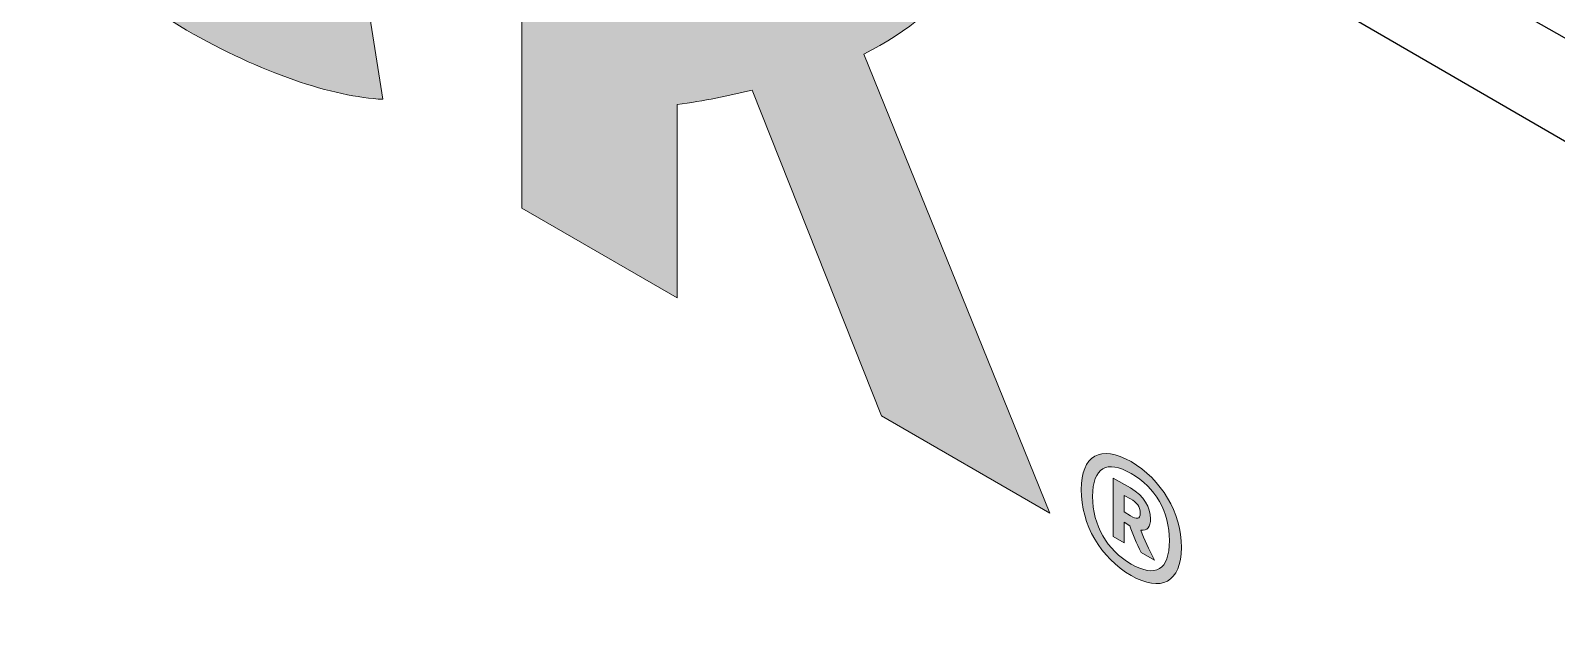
# Model space of a CAD drawing. Header units: inches. Extents: x -20.7 to 75.7, y -15.1 to 19.1.
# Drawn here: x 46.2583 to 46.6286, y -6.387 to -6.2438 of the extents above; entities that cross this region are included whole.
import ezdxf

# ---------------------------------------------------------------- set-up
doc = ezdxf.new("R2010")
doc.units = ezdxf.units.IN
doc.header["$MEASUREMENT"] = 0
doc.linetypes.add('AI-Linetype-17', pattern=[0.375, 0.25, -0.125])
for name, color, linetype, lineweight in [('G-ANNO-TTLB', 7, 'Continuous', 0), ('TYVEK', 7, 'Continuous', 0), ('X-REF - TRACED', 7, 'Continuous', 0)]:
    doc.layers.add(name, color=color, linetype=linetype, lineweight=lineweight)

# ---------------------------------------------------------------- blocks, each defined once
blk = doc.blocks.new('Block_228')
at = {"layer": 'TYVEK', "color": 133, "lineweight": 25, "true_color": 0x70ccdd}
blk.add_line((46.99386, -6.45214), (45.38566, -5.538), dxfattribs=at)
blk = doc.blocks.new('Block_380')
at = {"layer": 'X-REF - TRACED', "true_color": 0x848484, "transparency": 33554687}
h = blk.add_hatch(color=252, dxfattribs=at)
h.dxf.hatch_style = 2
edge = h.paths.add_edge_path()
edge.add_spline(control_points=[(46.31297, -6.15466), (46.31297, -6.15466), (46.2613, -6.1248), (46.2613, -6.1248), (46.26366, -6.10507), (46.27408, -6.09813), (46.28991, -6.1073), (46.30491, -6.11591), (46.31297, -6.13355), (46.31297, -6.15091), (46.31297, -6.15091), (46.31297, -6.15466), (46.31297, -6.15466)], knot_values=[0, 0, 0, 0, 1, 1, 1, 2, 2, 2, 3, 3, 3, 4, 4, 4, 4], degree=3, periodic=0)
edge = h.paths.add_edge_path()
edge.add_spline(control_points=[(46.34894, -6.17799), (46.34894, -6.13619), (46.32561, -6.09355), (46.28991, -6.07299), (46.24977, -6.0498), (46.22227, -6.06771), (46.22227, -6.1173), (46.22227, -6.16924), (46.25227, -6.21827), (46.29616, -6.24369), (46.31408, -6.2541), (46.33186, -6.25994), (46.3438, -6.26049), (46.3438, -6.26049), (46.33783, -6.22244), (46.33783, -6.22244), (46.32616, -6.22132), (46.31325, -6.2173), (46.29991, -6.20966), (46.27811, -6.19702), (46.26533, -6.17841), (46.26186, -6.15133), (46.26186, -6.15133), (46.34783, -6.20105), (46.34783, -6.20105), (46.34838, -6.19521), (46.34894, -6.1873), (46.34894, -6.17799)], knot_values=[0, 0, 0, 0, 1, 1, 1, 2, 2, 2, 3, 3, 3, 4, 4, 4, 5, 5, 5, 6, 6, 6, 7, 7, 7, 8, 8, 8, 9, 9, 9, 9], degree=3, periodic=0)
h = blk.add_hatch(color=252, dxfattribs=at)
h.dxf.hatch_style = 2
edge = h.paths.add_edge_path()
edge.add_spline(control_points=[(46.46047, -6.24952), (46.48213, -6.23869), (46.49422, -6.22146), (46.49505, -6.19521), (46.49505, -6.19521), (46.45769, -6.17355), (46.45769, -6.17355), (46.45338, -6.20132), (46.44075, -6.21605), (46.41519, -6.22021), (46.41519, -6.22021), (46.41519, -6.1298), (46.41519, -6.1298), (46.41519, -6.1298), (46.37755, -6.10827), (46.37755, -6.10827), (46.37755, -6.10827), (46.37755, -6.28688), (46.37755, -6.28688), (46.37755, -6.28688), (46.41519, -6.30869), (46.41519, -6.30869), (46.41519, -6.30869), (46.41519, -6.26174), (46.41519, -6.26174), (46.42172, -6.26091), (46.42769, -6.25966), (46.43338, -6.25827), (46.43338, -6.25827), (46.46477, -6.3373), (46.46477, -6.3373), (46.46477, -6.3373), (46.50561, -6.36091), (46.50561, -6.36091), (46.50561, -6.36091), (46.46047, -6.24952), (46.46047, -6.24952)], knot_values=[0, 0, 0, 0, 1, 1, 1, 2, 2, 2, 3, 3, 3, 4, 4, 4, 5, 5, 5, 6, 6, 6, 7, 7, 7, 8, 8, 8, 9, 9, 9, 10, 10, 10, 11, 11, 11, 12, 12, 12, 12], degree=3, periodic=0)
at = {"layer": 'X-REF - TRACED'}
for points, knots in [([(46.34894, -6.17799), (46.34894, -6.13619), (46.32561, -6.09355), (46.28991, -6.07299), (46.24977, -6.0498), (46.22227, -6.06771), (46.22227, -6.1173), (46.22227, -6.16924), (46.25227, -6.21827), (46.29616, -6.24369), (46.31408, -6.2541), (46.33186, -6.25994), (46.3438, -6.26049), (46.3438, -6.26049), (46.33783, -6.22244), (46.33783, -6.22244), (46.32616, -6.22132), (46.31325, -6.2173), (46.29991, -6.20966), (46.27811, -6.19702), (46.26533, -6.17841), (46.26186, -6.15133), (46.26186, -6.15133), (46.34783, -6.20105), (46.34783, -6.20105), (46.34838, -6.19521), (46.34894, -6.1873), (46.34894, -6.17799)], [0, 0, 0, 0, 1, 1, 1, 2, 2, 2, 3, 3, 3, 4, 4, 4, 5, 5, 5, 6, 6, 6, 7, 7, 7, 8, 8, 8, 9, 9, 9, 9]), ([(46.46047, -6.24952), (46.48213, -6.23869), (46.49422, -6.22146), (46.49505, -6.19521), (46.49505, -6.19521), (46.45769, -6.17355), (46.45769, -6.17355), (46.45338, -6.20132), (46.44075, -6.21605), (46.41519, -6.22021), (46.41519, -6.22021), (46.41519, -6.1298), (46.41519, -6.1298), (46.41519, -6.1298), (46.37755, -6.10827), (46.37755, -6.10827), (46.37755, -6.10827), (46.37755, -6.28688), (46.37755, -6.28688), (46.37755, -6.28688), (46.41519, -6.30869), (46.41519, -6.30869), (46.41519, -6.30869), (46.41519, -6.26174), (46.41519, -6.26174), (46.42172, -6.26091), (46.42769, -6.25966), (46.43338, -6.25827), (46.43338, -6.25827), (46.46477, -6.3373), (46.46477, -6.3373), (46.46477, -6.3373), (46.50561, -6.36091), (46.50561, -6.36091), (46.50561, -6.36091), (46.46047, -6.24952), (46.46047, -6.24952)], [0, 0, 0, 0, 1, 1, 1, 2, 2, 2, 3, 3, 3, 4, 4, 4, 5, 5, 5, 6, 6, 6, 7, 7, 7, 8, 8, 8, 9, 9, 9, 10, 10, 10, 11, 11, 11, 12, 12, 12, 12])]:
    blk.add_open_spline(points, degree=3, knots=knots, dxfattribs=at)
blk = doc.blocks.new('Block_379')
at = {"layer": 'X-REF - TRACED'}
blk.add_blockref('Block_380', (0, 0), dxfattribs=at)
blk = doc.blocks.new('Block_381')
at = {"layer": 'X-REF - TRACED', "true_color": 0x848484, "transparency": 33554687}
h = blk.add_hatch(color=252, dxfattribs=at)
h.dxf.hatch_style = 2
edge = h.paths.add_edge_path()
edge.add_spline(control_points=[(46.52519, -6.3616), (46.52519, -6.3616), (46.52366, -6.36063), (46.52366, -6.36063), (46.52366, -6.36063), (46.52366, -6.3566), (46.52366, -6.3566), (46.52366, -6.3566), (46.52519, -6.35744), (46.52519, -6.35744), (46.52672, -6.35827), (46.52755, -6.35924), (46.52755, -6.36091), (46.52755, -6.36244), (46.52672, -6.36244), (46.52519, -6.3616)], knot_values=[0, 0, 0, 0, 1, 1, 1, 2, 2, 2, 3, 3, 3, 4, 4, 4, 5, 5, 5, 5], degree=3, periodic=0)
edge = h.paths.add_edge_path()
edge.add_spline(control_points=[(46.52769, -6.36508), (46.52936, -6.36521), (46.53005, -6.36424), (46.53005, -6.3623), (46.53005, -6.35952), (46.52852, -6.35674), (46.52519, -6.3548), (46.52519, -6.3548), (46.52102, -6.35244), (46.52102, -6.35244), (46.52102, -6.35244), (46.52102, -6.3666), (46.52102, -6.3666), (46.52102, -6.3666), (46.52366, -6.36813), (46.52366, -6.36813), (46.52366, -6.36813), (46.52366, -6.36313), (46.52366, -6.36313), (46.52366, -6.36313), (46.52505, -6.36396), (46.52505, -6.36396), (46.52575, -6.36605), (46.52658, -6.36813), (46.52783, -6.37049), (46.52783, -6.37049), (46.53102, -6.3723), (46.53102, -6.3723), (46.52963, -6.36966), (46.52852, -6.3673), (46.52769, -6.36508)], knot_values=[0, 0, 0, 0, 1, 1, 1, 2, 2, 2, 3, 3, 3, 4, 4, 4, 5, 5, 5, 6, 6, 6, 7, 7, 7, 8, 8, 8, 9, 9, 9, 10, 10, 10, 10], degree=3, periodic=0)
edge = h.paths.add_edge_path()
edge.add_spline(control_points=[(46.52519, -6.3616), (46.52519, -6.3616), (46.52366, -6.36063), (46.52366, -6.36063), (46.52366, -6.36063), (46.52366, -6.3566), (46.52366, -6.3566), (46.52366, -6.3566), (46.52519, -6.35744), (46.52519, -6.35744), (46.52672, -6.35827), (46.52755, -6.35924), (46.52755, -6.36091), (46.52755, -6.36244), (46.52672, -6.36244), (46.52519, -6.3616)], knot_values=[0, 0, 0, 0, 1, 1, 1, 2, 2, 2, 3, 3, 3, 4, 4, 4, 5, 5, 5, 5], degree=3, periodic=0)
edge = h.paths.add_edge_path()
edge.add_spline(control_points=[(46.52769, -6.36508), (46.52936, -6.36521), (46.53005, -6.36424), (46.53005, -6.3623), (46.53005, -6.35952), (46.52852, -6.35674), (46.52519, -6.3548), (46.52519, -6.3548), (46.52102, -6.35244), (46.52102, -6.35244), (46.52102, -6.35244), (46.52102, -6.3666), (46.52102, -6.3666), (46.52102, -6.3666), (46.52366, -6.36813), (46.52366, -6.36813), (46.52366, -6.36813), (46.52366, -6.36313), (46.52366, -6.36313), (46.52366, -6.36313), (46.52505, -6.36396), (46.52505, -6.36396), (46.52575, -6.36605), (46.52658, -6.36813), (46.52783, -6.37049), (46.52783, -6.37049), (46.53102, -6.3723), (46.53102, -6.3723), (46.52963, -6.36966), (46.52852, -6.3673), (46.52769, -6.36508)], knot_values=[0, 0, 0, 0, 1, 1, 1, 2, 2, 2, 3, 3, 3, 4, 4, 4, 5, 5, 5, 6, 6, 6, 7, 7, 7, 8, 8, 8, 9, 9, 9, 10, 10, 10, 10], degree=3, periodic=0)
edge = h.paths.add_edge_path()
edge.add_spline(control_points=[(46.52519, -6.3616), (46.52519, -6.3616), (46.52366, -6.36063), (46.52366, -6.36063), (46.52366, -6.36063), (46.52366, -6.3566), (46.52366, -6.3566), (46.52366, -6.3566), (46.52519, -6.35744), (46.52519, -6.35744), (46.52672, -6.35827), (46.52755, -6.35924), (46.52755, -6.36091), (46.52755, -6.36244), (46.52672, -6.36244), (46.52519, -6.3616)], knot_values=[0, 0, 0, 0, 1, 1, 1, 2, 2, 2, 3, 3, 3, 4, 4, 4, 5, 5, 5, 5], degree=3, periodic=0)
edge = h.paths.add_edge_path()
edge.add_spline(control_points=[(46.53005, -6.3623), (46.53005, -6.35952), (46.52852, -6.35674), (46.52519, -6.3548), (46.52519, -6.3548), (46.52102, -6.35244), (46.52102, -6.35244), (46.52102, -6.35244), (46.52102, -6.3666), (46.52102, -6.3666), (46.52102, -6.3666), (46.52366, -6.36813), (46.52366, -6.36813), (46.52366, -6.36813), (46.52366, -6.36313), (46.52366, -6.36313), (46.52366, -6.36313), (46.52505, -6.36396), (46.52505, -6.36396), (46.52575, -6.36605), (46.52658, -6.36813), (46.52783, -6.37049), (46.52783, -6.37049), (46.53102, -6.3723), (46.53102, -6.3723), (46.52963, -6.36966), (46.52852, -6.3673), (46.52769, -6.36508), (46.52936, -6.36521), (46.53005, -6.36424), (46.53005, -6.3623)], knot_values=[0, 0, 0, 0, 1, 1, 1, 2, 2, 2, 3, 3, 3, 4, 4, 4, 5, 5, 5, 6, 6, 6, 7, 7, 7, 8, 8, 8, 9, 9, 9, 10, 10, 10, 10], degree=3, periodic=0)
edge = h.paths.add_edge_path()
edge.add_spline(control_points=[(46.52533, -6.37327), (46.51949, -6.3698), (46.51602, -6.36396), (46.51602, -6.35688), (46.51602, -6.3498), (46.51949, -6.34785), (46.52533, -6.35132), (46.5313, -6.35466), (46.53463, -6.36063), (46.53463, -6.36758), (46.53463, -6.3748), (46.5313, -6.3766), (46.52533, -6.37327)], knot_values=[0, 0, 0, 0, 1, 1, 1, 2, 2, 2, 3, 3, 3, 4, 4, 4, 4], degree=3, periodic=0)
edge = h.paths.add_edge_path()
edge.add_spline(control_points=[(46.52533, -6.34841), (46.51797, -6.34424), (46.51324, -6.34688), (46.51324, -6.35521), (46.51324, -6.36369), (46.51797, -6.37174), (46.52533, -6.37605), (46.53255, -6.38021), (46.53755, -6.37771), (46.53755, -6.36924), (46.53755, -6.36077), (46.53269, -6.35271), (46.52533, -6.34841)], knot_values=[0, 0, 0, 0, 1, 1, 1, 2, 2, 2, 3, 3, 3, 4, 4, 4, 4], degree=3, periodic=0)
edge = h.paths.add_edge_path()
edge.add_spline(control_points=[(46.52519, -6.3616), (46.52519, -6.3616), (46.52366, -6.36063), (46.52366, -6.36063), (46.52366, -6.36063), (46.52366, -6.3566), (46.52366, -6.3566), (46.52366, -6.3566), (46.52519, -6.35744), (46.52519, -6.35744), (46.52672, -6.35827), (46.52755, -6.35924), (46.52755, -6.36091), (46.52755, -6.36244), (46.52672, -6.36244), (46.52519, -6.3616)], knot_values=[0, 0, 0, 0, 1, 1, 1, 2, 2, 2, 3, 3, 3, 4, 4, 4, 5, 5, 5, 5], degree=3, periodic=0)
edge = h.paths.add_edge_path()
edge.add_spline(control_points=[(46.52769, -6.36508), (46.52936, -6.36521), (46.53005, -6.36424), (46.53005, -6.3623), (46.53005, -6.35952), (46.52852, -6.35674), (46.52519, -6.3548), (46.52519, -6.3548), (46.52102, -6.35244), (46.52102, -6.35244), (46.52102, -6.35244), (46.52102, -6.3666), (46.52102, -6.3666), (46.52102, -6.3666), (46.52366, -6.36813), (46.52366, -6.36813), (46.52366, -6.36813), (46.52366, -6.36313), (46.52366, -6.36313), (46.52366, -6.36313), (46.52505, -6.36396), (46.52505, -6.36396), (46.52575, -6.36605), (46.52658, -6.36813), (46.52783, -6.37049), (46.52783, -6.37049), (46.53102, -6.3723), (46.53102, -6.3723), (46.52963, -6.36966), (46.52852, -6.3673), (46.52769, -6.36508)], knot_values=[0, 0, 0, 0, 1, 1, 1, 2, 2, 2, 3, 3, 3, 4, 4, 4, 5, 5, 5, 6, 6, 6, 7, 7, 7, 8, 8, 8, 9, 9, 9, 10, 10, 10, 10], degree=3, periodic=0)
edge = h.paths.add_edge_path()
edge.add_spline(control_points=[(46.52519, -6.3616), (46.52519, -6.3616), (46.52366, -6.36063), (46.52366, -6.36063), (46.52366, -6.36063), (46.52366, -6.3566), (46.52366, -6.3566), (46.52366, -6.3566), (46.52519, -6.35744), (46.52519, -6.35744), (46.52672, -6.35827), (46.52755, -6.35924), (46.52755, -6.36091), (46.52755, -6.36244), (46.52672, -6.36244), (46.52519, -6.3616)], knot_values=[0, 0, 0, 0, 1, 1, 1, 2, 2, 2, 3, 3, 3, 4, 4, 4, 5, 5, 5, 5], degree=3, periodic=0)
edge = h.paths.add_edge_path()
edge.add_spline(control_points=[(46.52769, -6.36508), (46.52936, -6.36521), (46.53005, -6.36424), (46.53005, -6.3623), (46.53005, -6.35952), (46.52852, -6.35674), (46.52519, -6.3548), (46.52519, -6.3548), (46.52102, -6.35244), (46.52102, -6.35244), (46.52102, -6.35244), (46.52102, -6.3666), (46.52102, -6.3666), (46.52102, -6.3666), (46.52366, -6.36813), (46.52366, -6.36813), (46.52366, -6.36813), (46.52366, -6.36313), (46.52366, -6.36313), (46.52366, -6.36313), (46.52505, -6.36396), (46.52505, -6.36396), (46.52575, -6.36605), (46.52658, -6.36813), (46.52783, -6.37049), (46.52783, -6.37049), (46.53102, -6.3723), (46.53102, -6.3723), (46.52963, -6.36966), (46.52852, -6.3673), (46.52769, -6.36508)], knot_values=[0, 0, 0, 0, 1, 1, 1, 2, 2, 2, 3, 3, 3, 4, 4, 4, 5, 5, 5, 6, 6, 6, 7, 7, 7, 8, 8, 8, 9, 9, 9, 10, 10, 10, 10], degree=3, periodic=0)
at = {"layer": 'X-REF - TRACED'}
for points, knots in [([(46.52533, -6.34841), (46.51797, -6.34424), (46.51324, -6.34688), (46.51324, -6.35521), (46.51324, -6.36369), (46.51797, -6.37174), (46.52533, -6.37605), (46.53255, -6.38021), (46.53755, -6.37771), (46.53755, -6.36924), (46.53755, -6.36077), (46.53269, -6.35271), (46.52533, -6.34841)], [0, 0, 0, 0, 1, 1, 1, 2, 2, 2, 3, 3, 3, 4, 4, 4, 4]), ([(46.52533, -6.37327), (46.51949, -6.3698), (46.51602, -6.36396), (46.51602, -6.35688), (46.51602, -6.3498), (46.51949, -6.34785), (46.52533, -6.35132), (46.5313, -6.35466), (46.53463, -6.36063), (46.53463, -6.36758), (46.53463, -6.3748), (46.5313, -6.3766), (46.52533, -6.37327)], [0, 0, 0, 0, 1, 1, 1, 2, 2, 2, 3, 3, 3, 4, 4, 4, 4]), ([(46.52769, -6.36508), (46.52936, -6.36521), (46.53005, -6.36424), (46.53005, -6.3623), (46.53005, -6.35952), (46.52852, -6.35674), (46.52519, -6.3548), (46.52519, -6.3548), (46.52102, -6.35244), (46.52102, -6.35244), (46.52102, -6.35244), (46.52102, -6.3666), (46.52102, -6.3666), (46.52102, -6.3666), (46.52366, -6.36813), (46.52366, -6.36813), (46.52366, -6.36813), (46.52366, -6.36313), (46.52366, -6.36313), (46.52366, -6.36313), (46.52505, -6.36396), (46.52505, -6.36396), (46.52575, -6.36605), (46.52658, -6.36813), (46.52783, -6.37049), (46.52783, -6.37049), (46.53102, -6.3723), (46.53102, -6.3723), (46.52963, -6.36966), (46.52852, -6.3673), (46.52769, -6.36508)], [0, 0, 0, 0, 1, 1, 1, 2, 2, 2, 3, 3, 3, 4, 4, 4, 5, 5, 5, 6, 6, 6, 7, 7, 7, 8, 8, 8, 9, 9, 9, 10, 10, 10, 10]), ([(46.52769, -6.36508), (46.52936, -6.36521), (46.53005, -6.36424), (46.53005, -6.3623), (46.53005, -6.35952), (46.52852, -6.35674), (46.52519, -6.3548), (46.52519, -6.3548), (46.52102, -6.35244), (46.52102, -6.35244), (46.52102, -6.35244), (46.52102, -6.3666), (46.52102, -6.3666), (46.52102, -6.3666), (46.52366, -6.36813), (46.52366, -6.36813), (46.52366, -6.36813), (46.52366, -6.36313), (46.52366, -6.36313), (46.52366, -6.36313), (46.52505, -6.36396), (46.52505, -6.36396), (46.52575, -6.36605), (46.52658, -6.36813), (46.52783, -6.37049), (46.52783, -6.37049), (46.53102, -6.3723), (46.53102, -6.3723), (46.52963, -6.36966), (46.52852, -6.3673), (46.52769, -6.36508)], [0, 0, 0, 0, 1, 1, 1, 2, 2, 2, 3, 3, 3, 4, 4, 4, 5, 5, 5, 6, 6, 6, 7, 7, 7, 8, 8, 8, 9, 9, 9, 10, 10, 10, 10]), ([(46.53005, -6.3623), (46.53005, -6.35952), (46.52852, -6.35674), (46.52519, -6.3548), (46.52519, -6.3548), (46.52102, -6.35244), (46.52102, -6.35244), (46.52102, -6.35244), (46.52102, -6.3666), (46.52102, -6.3666), (46.52102, -6.3666), (46.52366, -6.36813), (46.52366, -6.36813), (46.52366, -6.36813), (46.52366, -6.36313), (46.52366, -6.36313), (46.52366, -6.36313), (46.52505, -6.36396), (46.52505, -6.36396), (46.52575, -6.36605), (46.52658, -6.36813), (46.52783, -6.37049), (46.52783, -6.37049), (46.53102, -6.3723), (46.53102, -6.3723), (46.52963, -6.36966), (46.52852, -6.3673), (46.52769, -6.36508), (46.52936, -6.36521), (46.53005, -6.36424), (46.53005, -6.3623)], [0, 0, 0, 0, 1, 1, 1, 2, 2, 2, 3, 3, 3, 4, 4, 4, 5, 5, 5, 6, 6, 6, 7, 7, 7, 8, 8, 8, 9, 9, 9, 10, 10, 10, 10]), ([(46.52769, -6.36508), (46.52936, -6.36521), (46.53005, -6.36424), (46.53005, -6.3623), (46.53005, -6.35952), (46.52852, -6.35674), (46.52519, -6.3548), (46.52519, -6.3548), (46.52102, -6.35244), (46.52102, -6.35244), (46.52102, -6.35244), (46.52102, -6.3666), (46.52102, -6.3666), (46.52102, -6.3666), (46.52366, -6.36813), (46.52366, -6.36813), (46.52366, -6.36813), (46.52366, -6.36313), (46.52366, -6.36313), (46.52366, -6.36313), (46.52505, -6.36396), (46.52505, -6.36396), (46.52575, -6.36605), (46.52658, -6.36813), (46.52783, -6.37049), (46.52783, -6.37049), (46.53102, -6.3723), (46.53102, -6.3723), (46.52963, -6.36966), (46.52852, -6.3673), (46.52769, -6.36508)], [0, 0, 0, 0, 1, 1, 1, 2, 2, 2, 3, 3, 3, 4, 4, 4, 5, 5, 5, 6, 6, 6, 7, 7, 7, 8, 8, 8, 9, 9, 9, 10, 10, 10, 10]), ([(46.52769, -6.36508), (46.52936, -6.36521), (46.53005, -6.36424), (46.53005, -6.3623), (46.53005, -6.35952), (46.52852, -6.35674), (46.52519, -6.3548), (46.52519, -6.3548), (46.52102, -6.35244), (46.52102, -6.35244), (46.52102, -6.35244), (46.52102, -6.3666), (46.52102, -6.3666), (46.52102, -6.3666), (46.52366, -6.36813), (46.52366, -6.36813), (46.52366, -6.36813), (46.52366, -6.36313), (46.52366, -6.36313), (46.52366, -6.36313), (46.52505, -6.36396), (46.52505, -6.36396), (46.52575, -6.36605), (46.52658, -6.36813), (46.52783, -6.37049), (46.52783, -6.37049), (46.53102, -6.3723), (46.53102, -6.3723), (46.52963, -6.36966), (46.52852, -6.3673), (46.52769, -6.36508)], [0, 0, 0, 0, 1, 1, 1, 2, 2, 2, 3, 3, 3, 4, 4, 4, 5, 5, 5, 6, 6, 6, 7, 7, 7, 8, 8, 8, 9, 9, 9, 10, 10, 10, 10]), ([(46.52519, -6.3616), (46.52519, -6.3616), (46.52366, -6.36063), (46.52366, -6.36063), (46.52366, -6.36063), (46.52366, -6.3566), (46.52366, -6.3566), (46.52366, -6.3566), (46.52519, -6.35744), (46.52519, -6.35744), (46.52672, -6.35827), (46.52755, -6.35924), (46.52755, -6.36091), (46.52755, -6.36244), (46.52672, -6.36244), (46.52519, -6.3616)], [0, 0, 0, 0, 1, 1, 1, 2, 2, 2, 3, 3, 3, 4, 4, 4, 5, 5, 5, 5]), ([(46.52519, -6.3616), (46.52519, -6.3616), (46.52366, -6.36063), (46.52366, -6.36063), (46.52366, -6.36063), (46.52366, -6.3566), (46.52366, -6.3566), (46.52366, -6.3566), (46.52519, -6.35744), (46.52519, -6.35744), (46.52672, -6.35827), (46.52755, -6.35924), (46.52755, -6.36091), (46.52755, -6.36244), (46.52672, -6.36244), (46.52519, -6.3616)], [0, 0, 0, 0, 1, 1, 1, 2, 2, 2, 3, 3, 3, 4, 4, 4, 5, 5, 5, 5]), ([(46.52519, -6.3616), (46.52519, -6.3616), (46.52366, -6.36063), (46.52366, -6.36063), (46.52366, -6.36063), (46.52366, -6.3566), (46.52366, -6.3566), (46.52366, -6.3566), (46.52519, -6.35744), (46.52519, -6.35744), (46.52672, -6.35827), (46.52755, -6.35924), (46.52755, -6.36091), (46.52755, -6.36244), (46.52672, -6.36244), (46.52519, -6.3616)], [0, 0, 0, 0, 1, 1, 1, 2, 2, 2, 3, 3, 3, 4, 4, 4, 5, 5, 5, 5]), ([(46.52519, -6.3616), (46.52519, -6.3616), (46.52366, -6.36063), (46.52366, -6.36063), (46.52366, -6.36063), (46.52366, -6.3566), (46.52366, -6.3566), (46.52366, -6.3566), (46.52519, -6.35744), (46.52519, -6.35744), (46.52672, -6.35827), (46.52755, -6.35924), (46.52755, -6.36091), (46.52755, -6.36244), (46.52672, -6.36244), (46.52519, -6.3616)], [0, 0, 0, 0, 1, 1, 1, 2, 2, 2, 3, 3, 3, 4, 4, 4, 5, 5, 5, 5]), ([(46.52519, -6.3616), (46.52519, -6.3616), (46.52366, -6.36063), (46.52366, -6.36063), (46.52366, -6.36063), (46.52366, -6.3566), (46.52366, -6.3566), (46.52366, -6.3566), (46.52519, -6.35744), (46.52519, -6.35744), (46.52672, -6.35827), (46.52755, -6.35924), (46.52755, -6.36091), (46.52755, -6.36244), (46.52672, -6.36244), (46.52519, -6.3616)], [0, 0, 0, 0, 1, 1, 1, 2, 2, 2, 3, 3, 3, 4, 4, 4, 5, 5, 5, 5])]:
    blk.add_open_spline(points, degree=3, knots=knots, dxfattribs=at)
blk = doc.blocks.new('Block_378')
at = {"layer": 'X-REF - TRACED'}
for name in ['Block_379', 'Block_381']:
    blk.add_blockref(name, (0, 0), dxfattribs=at)
blk = doc.blocks.new('Block_377')
at = {"layer": 'X-REF - TRACED'}
blk.add_blockref('Block_378', (0, 0), dxfattribs=at)
blk = doc.blocks.new('Block_376')
at = {"layer": 'X-REF - TRACED'}
blk.add_blockref('Block_377', (0, 0), dxfattribs=at)

msp = doc.modelspace()

# ---------------------------------------------------------------- hatches: boundary and pattern name
at = {"layer": 'G-ANNO-TTLB', "true_color": 0xb9529f, "transparency": 33554687}
h = msp.add_hatch(color=233, dxfattribs=at)
edge = h.paths.add_edge_path()
edge.add_spline(control_points=[(71.22733, -15.13455), (71.22733, -15.13455), (30.5273, -15.13455), (30.5273, -15.13455), (30.5273, -15.13455), (30.5273, 19.00075), (30.5273, 19.00075), (30.5273, 19.00075), (71.22733, 19.00075), (71.22733, 19.00075), (71.22733, 19.00075), (71.22733, -15.13455), (71.22733, -15.13455)], knot_values=[0, 0, 0, 0, 1, 1, 1, 2, 2, 2, 3, 3, 3, 4, 4, 4, 4], degree=3, periodic=0)
edge = h.paths.add_edge_path()
edge.add_spline(control_points=[(30.65233, 18.87572), (30.65233, 18.87572), (30.65233, -15.00951), (30.65233, -15.00951), (30.65233, -15.00951), (71.10229, -15.00951), (71.10229, -15.00951), (71.10229, -15.00951), (71.10229, 18.87572), (71.10229, 18.87572), (71.10229, 18.87572), (30.65233, 18.87572), (30.65233, 18.87572)], knot_values=[0, 0, 0, 0, 1, 1, 1, 2, 2, 2, 3, 3, 3, 4, 4, 4, 4], degree=3, periodic=0)
edge.add_line((30.65233, 18.87572), (30.65233, 18.87572))

# ---------------------------------------------------------------- linework, layer by layer
at = {"layer": 'G-ANNO-TTLB'}
for points in [[(71.22733, -15.13455), (71.22733, -15.13455), (30.5273, -15.13455), (30.5273, -15.13455), (30.5273, -15.13455), (30.5273, 19.00075), (30.5273, 19.00075), (30.5273, 19.00075), (71.22733, 19.00075), (71.22733, 19.00075), (71.22733, 19.00075), (71.22733, -15.13455), (71.22733, -15.13455)], [(30.65233, 18.87572), (30.65233, 18.87572), (30.65233, -15.00951), (30.65233, -15.00951), (30.65233, -15.00951), (71.10229, -15.00951), (71.10229, -15.00951), (71.10229, -15.00951), (71.10229, 18.87572), (71.10229, 18.87572), (71.10229, 18.87572), (30.65233, 18.87572), (30.65233, 18.87572)]]:
    msp.add_open_spline(points, degree=3, knots=[0, 0, 0, 0, 1, 1, 1, 2, 2, 2, 3, 3, 3, 4, 4, 4, 4], dxfattribs=at)
at = {"layer": 'TYVEK', "color": 18, "linetype": 'AI-Linetype-17', "lineweight": 25, "true_color": 0x000000}
msp.add_line((47.65531, -6.86537), (44.67246, -5.13434), dxfattribs=at)

# ---------------------------------------------------------------- block references
at = {"layer": 'TYVEK'}
msp.add_blockref('Block_228', (0, 0), dxfattribs=at)
at = {"layer": 'X-REF - TRACED'}
msp.add_blockref('Block_376', (0, 0), dxfattribs=at)

doc.saveas('drawing.dxf')
